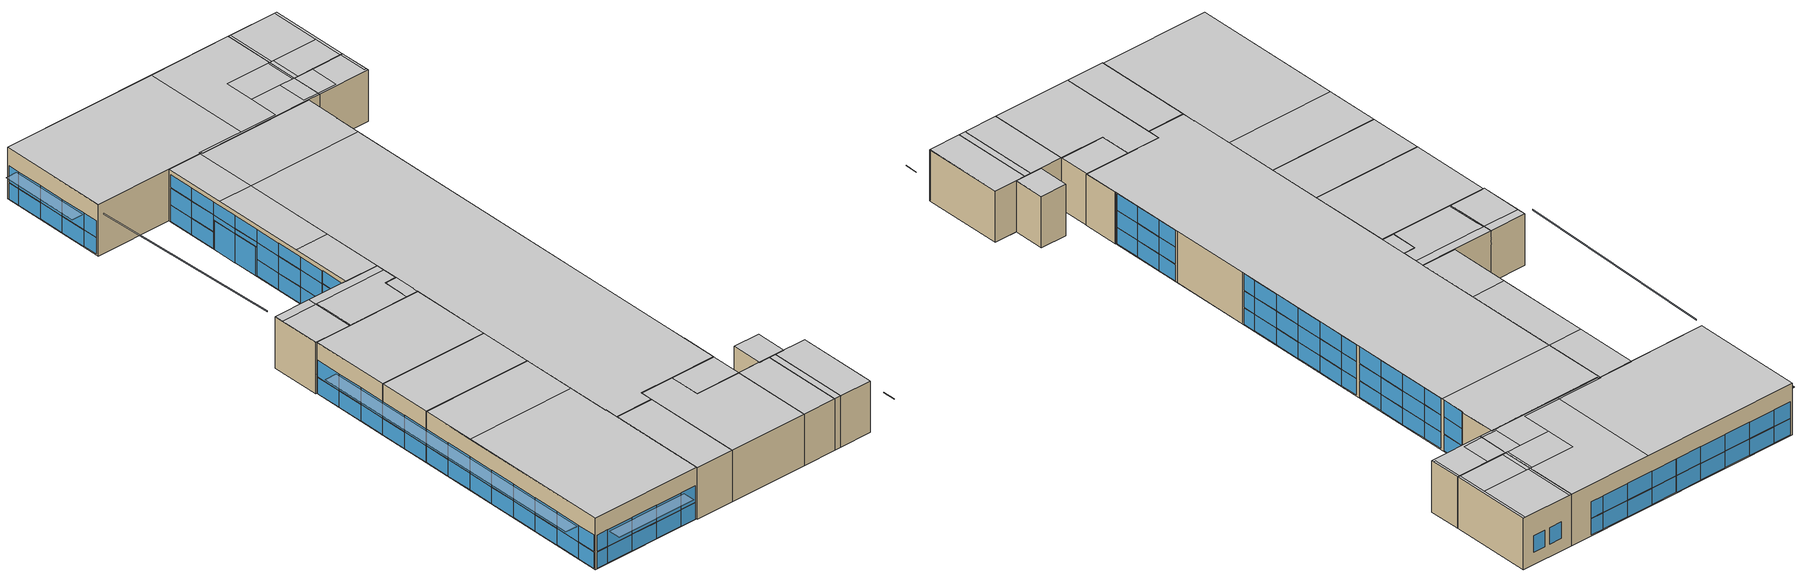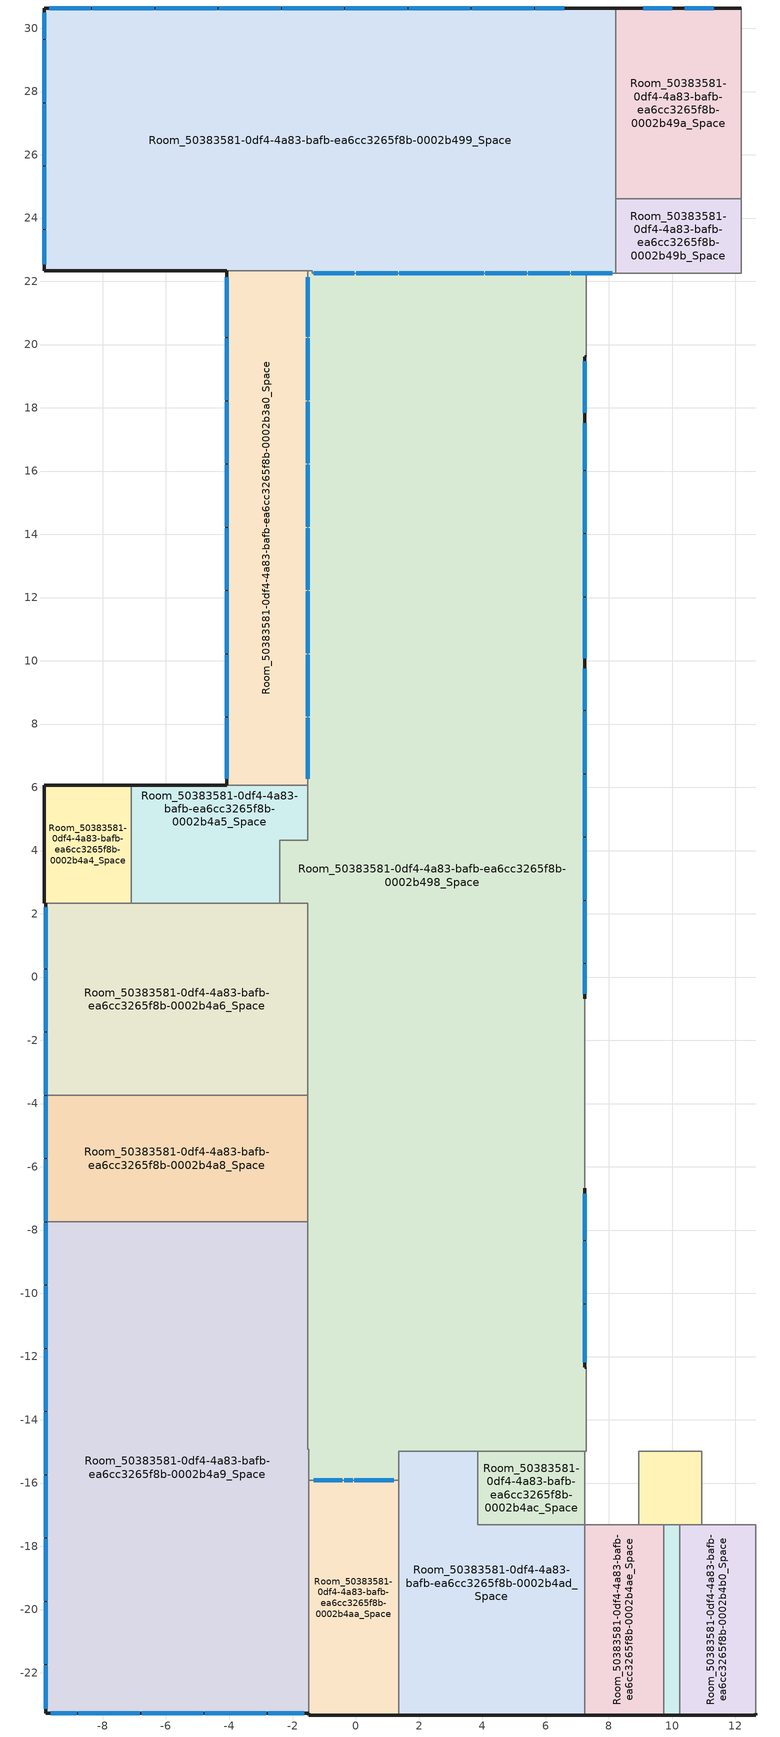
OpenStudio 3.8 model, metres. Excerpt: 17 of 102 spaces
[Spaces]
Room_50383581-0df4-4a83-bafb-ea6cc3265f8b-0002b3a0_Space
 floor ground: -1.52,22.33 -1.52,6.07 -4.09,6.07 -4.09,22.33 z0
 wall outside: -4.09,22.33 -4.09,6.07 z0:3.8
 wall to Room_50383581-0df4-4a83-bafb-ea6cc3265f8b-0002b4a5_Space: -4.09,6.07 -1.52,6.07 z0:3.8
 wall to Room_50383581-0df4-4a83-bafb-ea6cc3265f8b-0002b498_Space: -1.52,6.07 -1.52,22.33 z0:3.8
 wall to Room_50383581-0df4-4a83-bafb-ea6cc3265f8b-0002b499_Space: -1.52,22.33 -4.09,22.33 z0:3.8
 window: -4.09,8.19 -4.09,6.27 / -4.09,10.19 -4.09,8.24 / -4.09,12.19 -4.09,10.24 / -4.09,14.19 -4.09,12.24 / -4.09,20.19 -4.09,18.24 / -4.09,22.13 -4.09,20.24 z0.05:1.24; -4.09,14.31 -4.09,14.24 / -4.09,18.07 -4.09,16.24 / -4.09,16.19 -4.09,14.36 z0:2.13; -4.09,8.19 -4.09,6.27 / -4.09,10.19 -4.09,8.24 / -4.09,12.19 -4.09,10.24 / -4.09,14.19 -4.09,12.24 / -4.09,20.19 -4.09,18.24 / -4.09,22.13 -4.09,20.24 z1.29:2.5; -4.09,8.19 -4.09,6.27 / -4.09,10.19 -4.09,8.24 / -4.09,12.19 -4.09,10.24 / -4.09,14.19 -4.09,12.24 / -4.09,16.19 -4.09,14.24 / -4.09,18.19 -4.09,16.24 / -4.09,20.19 -4.09,18.24 / -4.09,22.13 -4.09,20.24 z2.56:3.49; -4.09,16.19 -4.09,14.24 / -4.09,18.19 -4.09,16.24 z2.18:2.5; -4.09,18.19 -4.09,18.12 z0.05:2.13
 window inside: -1.52,6.27 -1.52,8.19 / -1.52,8.24 -1.52,10.19 / -1.52,10.24 -1.52,12.19 / -1.52,12.24 -1.52,14.19 / -1.52,18.24 -1.52,20.19 / -1.52,20.24 -1.52,22.13 z0.05:1.24; -1.52,14.24 -1.52,14.31 / -1.52,16.24 -1.52,18.07 / -1.52,14.36 -1.52,16.19 z0:2.13; -1.52,6.27 -1.52,8.19 / -1.52,8.24 -1.52,10.19 / -1.52,10.24 -1.52,12.19 / -1.52,12.24 -1.52,14.19 / -1.52,18.24 -1.52,20.19 / -1.52,20.24 -1.52,22.13 z1.29:2.5; -1.52,6.27 -1.52,8.19 / -1.52,8.24 -1.52,10.19 / -1.52,10.24 -1.52,12.19 / -1.52,12.24 -1.52,14.19 / -1.52,14.24 -1.52,16.19 / -1.52,16.24 -1.52,18.19 / -1.52,18.24 -1.52,20.19 / -1.52,20.24 -1.52,22.13 z2.56:3.49; -1.52,14.24 -1.52,16.19 / -1.52,16.24 -1.52,18.19 z2.18:2.5; -1.52,18.12 -1.52,18.19 z0.05:2.13
 ceiling to Room_a79add17-780f-499e-a863-104a9aa9c91e-00034864_Space: -4.09,22.33 -4.09,17.67 -1.52,17.67 -1.52,22.33 z3.8
 ceiling to Room_a79add17-780f-499e-a863-104a9aa9c91e-00034862_Space: -4.09,17.67 -4.09,10.63 -1.52,10.63 -1.52,17.67 z3.8
 ceiling to Room_a79add17-780f-499e-a863-104a9aa9c91e-00034854_Space: -4.09,10.63 -4.09,6.07 -1.52,6.07 -1.52,10.63 z3.8
Room_50383581-0df4-4a83-bafb-ea6cc3265f8b-0002b498_Space
 floor ground: 7.29,22.26 7.29,19.62 7.24,19.62 7.24,-12.34 7.29,-12.34 7.29,-15 1.35,-15 1.35,-15.92 -1.49,-15.92 -1.49,-14.93 -1.52,-14.93 -1.52,2.33 -2.4,2.33 -2.4,4.33 -1.52,4.33 -1.52,22.33 -1.38,22.33 -1.38,22.26 z0
 wall outside: 7.29,-12.34 7.24,-12.34 7.24,-6.68 / 7.24,-0.69 7.24,19.62 7.29,19.62 z0:3.8
 wall to Room_50383581-0df4-4a83-bafb-ea6cc3265f8b-0002b4b1_Space: 7.24,-15 7.29,-15 7.29,-12.34 z0:3.8
 wall to Room_50383581-0df4-4a83-bafb-ea6cc3265f8b-0002b4a7_Space: 7.24,-6.68 7.24,-0.69 z0:3.8
 wall to Room_50383581-0df4-4a83-bafb-ea6cc3265f8b-0002b4a3_Space: 7.29,19.62 7.29,22.26 z0:3.8
 wall to Room_50383581-0df4-4a83-bafb-ea6cc3265f8b-0002b499_Space: 7.29,22.26 -1.38,22.26 -1.38,22.33 -1.52,22.33 z0:3.8
 wall to Room_50383581-0df4-4a83-bafb-ea6cc3265f8b-0002b4a5_Space: -1.52,6.07 -1.52,4.33 -2.4,4.33 -2.4,2.33 z0:3.8
 wall to Room_50383581-0df4-4a83-bafb-ea6cc3265f8b-0002b4a6_Space: -2.4,2.33 -1.52,2.33 -1.52,-3.74 z0:3.8
 wall to Room_50383581-0df4-4a83-bafb-ea6cc3265f8b-0002b4a8_Space: -1.52,-3.74 -1.52,-7.74 z0:3.8
 wall to Room_50383581-0df4-4a83-bafb-ea6cc3265f8b-0002b4a9_Space: -1.52,-7.74 -1.52,-14.93 -1.49,-14.93 -1.49,-15.92 z0:3.8
 wall to Room_50383581-0df4-4a83-bafb-ea6cc3265f8b-0002b4aa_Space: -1.49,-15.92 1.35,-15.92 z0:3.8
 wall to Room_50383581-0df4-4a83-bafb-ea6cc3265f8b-0002b4ad_Space: 1.35,-15.92 1.35,-15 3.85,-15 z0:3.8
 wall to Room_50383581-0df4-4a83-bafb-ea6cc3265f8b-0002b4ac_Space: 3.85,-15 7.24,-15 z0:3.8
 window: 7.24,-12.19 7.24,-10.36 / 7.24,-10.31 7.24,-8.36 / 7.24,-8.31 7.24,-6.85 / 7.24,-0.53 7.24,0.4 / 7.24,0.45 7.24,2.4 / 7.24,2.45 7.24,4.4 / 7.24,4.45 7.24,6.4 / 7.24,6.45 7.24,8.4 / 7.24,8.45 7.24,9.75 / 7.24,10.07 7.24,12 / 7.24,12.05 7.24,14 / 7.24,14.05 7.24,16 / 7.24,16.05 7.24,17.51 / 7.24,17.84 7.24,19.47 z0.05:1.24; 7.24,-12.19 7.24,-10.36 / 7.24,-10.31 7.24,-8.36 / 7.24,-8.31 7.24,-6.85 / 7.24,-0.53 7.24,0.4 / 7.24,0.45 7.24,2.4 / 7.24,2.45 7.24,4.4 / 7.24,4.45 7.24,6.4 / 7.24,6.45 7.24,8.4 / 7.24,8.45 7.24,9.75 / 7.24,10.07 7.24,12 / 7.24,12.05 7.24,14 / 7.24,14.05 7.24,16 / 7.24,16.05 7.24,17.51 / 7.24,17.84 7.24,19.47 z1.29:2.5; 7.24,-12.19 7.24,-10.36 / 7.24,-10.31 7.24,-8.36 / 7.24,-8.31 7.24,-6.85 / 7.24,-0.53 7.24,0.4 / 7.24,0.45 7.24,2.4 / 7.24,2.45 7.24,4.4 / 7.24,4.45 7.24,6.4 / 7.24,6.45 7.24,8.4 / 7.24,8.45 7.24,9.75 / 7.24,10.07 7.24,12 / 7.24,12.05 7.24,14 / 7.24,14.05 7.24,16 / 7.24,16.05 7.24,17.51 / 7.24,17.84 7.24,19.47 z2.56:3.77
 window inside: 7.29,22.26 6.82,22.26 / 6.77,22.26 5.46,22.26 / 5.41,22.26 4.09,22.26 / 4.04,22.26 3.67,22.26 / 1.32,22.26 0.01,22.26 / -0.04,22.26 -1.33,22.26 / 1.74,22.26 1.37,22.26 z0.05:2.38; 7.29,22.26 6.82,22.26 / 6.77,22.26 5.46,22.26 / 5.41,22.26 4.09,22.26 / 4.04,22.26 2.73,22.26 / 2.68,22.26 1.37,22.26 / 1.32,22.26 0.01,22.26 / -0.04,22.26 -1.33,22.26 z2.42:3.49; 3.62,22.26 1.79,22.26 / -0.04,-15.92 1.2,-15.92 / -1.34,-15.92 -0.42,-15.92 / -0.37,-15.92 -0.09,-15.92 z2.18:2.38; 3.62,22.26 1.79,22.26 / -1.34,-15.92 -0.42,-15.92 z0:2.13; -1.52,8.19 -1.52,6.27 / -1.52,22.13 -1.52,20.24 z0.05:1.24; -0.04,-15.92 1.2,-15.92 / -0.37,-15.92 -0.09,-15.92 z0.05:2.13; -0.04,-15.92 1.2,-15.92 / -0.37,-15.92 -0.09,-15.92 / -1.34,-15.92 -0.42,-15.92 z2.42:3.48
 ceiling to Room_a79add17-780f-499e-a863-104a9aa9c91e-0003489e_Space: -1.52,22.33 -1.52,17.67 7.24,17.67 7.24,19.62 7.29,19.62 7.29,22.26 -1.38,22.26 -1.38,22.33 z3.8
 ceiling to Room_a79add17-780f-499e-a863-104a9aa9c91e-00034852_Space: -2.4,4.33 -2.4,2.33 -1.52,2.33 -1.52,4.33 z3.8
 ceiling to Room_a79add17-780f-499e-a863-104a9aa9c91e-0003483f_Space: -1.52,17.67 -1.52,-14.93 -1.49,-14.93 -1.49,-15.92 1.35,-15.92 1.35,-15 7.24,-15 7.24,17.67 z3.8
 ceiling to Room_a79add17-780f-499e-a863-104a9aa9c91e-000347cb_Space: 7.24,-12.34 7.24,-15 7.29,-15 7.29,-12.34 z3.8
Room_50383581-0df4-4a83-bafb-ea6cc3265f8b-0002b499_Space
 floor ground: 8.22,30.64 8.22,22.26 -1.38,22.26 -1.38,22.33 -9.85,22.33 -9.85,30.64 z0
 wall outside: 8.22,30.64 -9.85,30.64 -9.85,22.33 -4.09,22.33 z0:3.8
 wall to Room_50383581-0df4-4a83-bafb-ea6cc3265f8b-0002b4a3_Space: 7.29,22.26 8.22,22.26 z0:3.8
 wall to Room_50383581-0df4-4a83-bafb-ea6cc3265f8b-0002b49b_Space: 8.22,22.26 8.22,24.61 z0:3.8
 wall to Room_50383581-0df4-4a83-bafb-ea6cc3265f8b-0002b49a_Space: 8.22,24.61 8.22,30.64 z0:3.8
 window: -9.85,30.49 -9.85,29.67 / -9.85,27.62 -9.85,25.67 / -9.85,25.62 -9.85,23.67 / -9.85,23.62 -9.85,22.53 / -9.85,29.62 -9.85,27.67 / 6.6,30.64 5.67,30.64 / 5.62,30.64 3.67,30.64 / 3.62,30.64 1.67,30.64 / 1.62,30.64 -0.33,30.64 / -0.38,30.64 -2.33,30.64 / -2.38,30.64 -4.33,30.64 / -4.38,30.64 -6.33,30.64 / -6.38,30.64 -8.33,30.64 / -8.38,30.64 -9.7,30.64 z0.05:1.24; -9.85,30.49 -9.85,29.67 / -9.85,27.62 -9.85,25.67 / -9.85,25.62 -9.85,23.67 / -9.85,23.62 -9.85,22.53 / -9.85,29.62 -9.85,27.67 / 6.6,30.64 5.67,30.64 / 5.62,30.64 3.67,30.64 / 3.62,30.64 1.67,30.64 / 1.62,30.64 -0.33,30.64 / -0.38,30.64 -2.33,30.64 / -2.38,30.64 -4.33,30.64 / -4.38,30.64 -6.33,30.64 / -6.38,30.64 -8.33,30.64 / -8.38,30.64 -9.7,30.64 z1.29:2.5
 window inside: 6.82,22.26 7.29,22.26 / -1.33,22.26 -0.04,22.26 / 7.3,22.26 8.1,22.26 z0.05:2.38; 7.3,22.26 8.1,22.26 z2.42:3.49
 ceiling to Room_a79add17-780f-499e-a863-104a9aa9c91e-0003489e_Space: -1.52,22.41 -1.52,22.33 -1.38,22.33 -1.38,22.26 8.22,22.26 8.22,22.41 7.04,22.41 7.04,24.61 4.74,24.61 4.74,22.41 z3.8
 ceiling to Room_f6fcc905-8d54-487d-ba6b-f29c2dbf5b18-0006671b_Space: 8.11,26.86 8.11,24.61 8.22,24.61 8.22,26.86 z3.8
 ceiling to Room_a79add17-780f-499e-a863-104a9aa9c91e-00034885_Space: 7.04,24.61 7.04,22.41 8.22,22.41 8.22,24.61 z3.8
 ceiling to Room_a79add17-780f-499e-a863-104a9aa9c91e-00034881_Space: 4.74,26.86 4.74,24.61 8.11,24.61 8.11,26.86 z3.8
 ceiling to Room_a79add17-780f-499e-a863-104a9aa9c91e-0003487f_Space: 1.94,30.64 1.94,22.41 4.74,22.41 4.74,26.86 8.22,26.86 8.22,30.64 z3.8
 ceiling to Room_a79add17-780f-499e-a863-104a9aa9c91e-00034864_Space: -9.85,30.64 -9.85,22.33 -1.52,22.33 -1.52,22.41 1.94,22.41 1.94,30.64 z3.8
Room_50383581-0df4-4a83-bafb-ea6cc3265f8b-0002b49a_Space
 floor ground: 12.18,30.64 12.18,24.61 8.22,24.61 8.22,30.64 z0
 wall outside: 12.18,30.64 8.22,30.64 z0:3.8
 wall to Room_50383581-0df4-4a83-bafb-ea6cc3265f8b-0002b49d_Space: 12.18,24.61 12.18,30.64 z0:3.8
 wall to Room_50383581-0df4-4a83-bafb-ea6cc3265f8b-0002b49b_Space: 8.22,24.61 12.18,24.61 z0:3.8
 window: 10,30.64 9.09,30.64 / 11.32,30.64 10.41,30.64 z0.92:2.14
 ceiling to Room_a79add17-780f-499e-a863-104a9aa9c91e-00034889_Space: 12.01,30.64 12.01,24.61 12.18,24.61 12.18,30.64 z3.8
 ceiling to Room_f6fcc905-8d54-487d-ba6b-f29c2dbf5b18-0006671b_Space: 8.22,26.86 8.22,24.61 8.51,24.61 8.51,26.86 z3.8
 ceiling to Room_a79add17-780f-499e-a863-104a9aa9c91e-00034887_Space: 8.41,30.64 8.41,26.86 12.01,26.86 12.01,30.64 z3.8
 ceiling to Room_a79add17-780f-499e-a863-104a9aa9c91e-00034883_Space: 8.51,26.86 8.51,24.61 12.01,24.61 12.01,26.86 z3.8
 ceiling to Room_a79add17-780f-499e-a863-104a9aa9c91e-0003487f_Space: 8.22,30.64 8.22,26.86 8.41,26.86 8.41,30.64 z3.8
Room_50383581-0df4-4a83-bafb-ea6cc3265f8b-0002b49b_Space
 floor ground: 12.18,24.61 12.18,22.26 8.22,22.26 8.22,24.61 z0
 wall to Room_50383581-0df4-4a83-bafb-ea6cc3265f8b-0002b4a3_Space: 8.22,22.26 12.18,22.26 z0:3.8
 wall to Room_50383581-0df4-4a83-bafb-ea6cc3265f8b-0002b49c_Space: 12.18,22.26 12.18,24.61 z0:3.8
 ceiling to Room_a79add17-780f-499e-a863-104a9aa9c91e-0003489e_Space: 9.71,24.61 9.71,22.41 8.22,22.41 8.22,22.26 12.18,22.26 12.18,22.41 12.01,22.41 12.01,24.61 z3.8
 ceiling to Room_a79add17-780f-499e-a863-104a9aa9c91e-00034889_Space: 12.01,24.61 12.01,22.41 12.18,22.41 12.18,24.61 z3.8
 ceiling to Room_a79add17-780f-499e-a863-104a9aa9c91e-00034885_Space: 8.22,24.61 8.22,22.41 9.71,22.41 9.71,24.61 z3.8
Room_50383581-0df4-4a83-bafb-ea6cc3265f8b-0002b4a4_Space
 floor ground: -7.1,6.07 -7.1,2.33 -9.85,2.33 -9.85,6.07 z0
 wall outside: -7.1,6.07 -9.85,6.07 -9.85,2.33 -9.8,2.33 z0:3.8
 wall to Room_50383581-0df4-4a83-bafb-ea6cc3265f8b-0002b4a5_Space: -7.1,2.33 -7.1,6.07 z0:3.8
 wall to Room_50383581-0df4-4a83-bafb-ea6cc3265f8b-0002b4a6_Space: -9.8,2.33 -7.1,2.33 z0:3.8
 ceiling to Room_a79add17-780f-499e-a863-104a9aa9c91e-00034854_Space: -9.85,6.07 -9.85,5.43 -7.1,5.43 -7.1,6.07 z3.8
 ceiling to Room_a79add17-780f-499e-a863-104a9aa9c91e-00034850_Space: -9.85,5.43 -9.85,2.33 -7.1,2.33 -7.1,5.43 z3.8
Room_50383581-0df4-4a83-bafb-ea6cc3265f8b-0002b4a5_Space
 floor ground: -1.52,6.07 -1.52,4.33 -2.4,4.33 -2.4,2.33 -7.1,2.33 -7.1,6.07 z0
 wall outside: -4.09,6.07 -7.1,6.07 z0:3.8
 wall to Room_50383581-0df4-4a83-bafb-ea6cc3265f8b-0002b4a6_Space: -7.1,2.33 -2.4,2.33 z0:3.8
 ceiling to Room_a79add17-780f-499e-a863-104a9aa9c91e-00034854_Space: -7.1,6.07 -7.1,5.43 -1.52,5.43 -1.52,6.07 z3.8
 ceiling to Room_a79add17-780f-499e-a863-104a9aa9c91e-00034852_Space: -7.02,5.43 -7.02,2.33 -2.4,2.33 -2.4,4.33 -1.52,4.33 -1.52,5.43 z3.8
 ceiling to Room_a79add17-780f-499e-a863-104a9aa9c91e-00034850_Space: -7.1,5.43 -7.1,2.33 -7.02,2.33 -7.02,5.43 z3.8
Room_50383581-0df4-4a83-bafb-ea6cc3265f8b-0002b4a6_Space
 floor ground: -1.52,2.33 -1.52,-3.74 -9.8,-3.74 -9.8,2.33 z0
 wall outside: -9.8,2.33 -9.8,-3.74 z0:3.8
 wall to Room_50383581-0df4-4a83-bafb-ea6cc3265f8b-0002b4a8_Space: -9.8,-3.74 -1.52,-3.74 z0:3.8
 window: -9.8,2.21 -9.8,0.29 / -9.8,0.24 -9.8,-1.71 / -9.8,-1.76 -9.8,-3.71 z0.05:1.24; -9.8,2.21 -9.8,0.29 / -9.8,0.24 -9.8,-1.71 / -9.8,-1.76 -9.8,-3.71 z1.29:2.5
 ceiling to Room_a79add17-780f-499e-a863-104a9aa9c91e-00034850_Space: -9.8,2.33 -9.8,-3.74 -1.52,-3.74 -1.52,2.33 z3.8
Room_50383581-0df4-4a83-bafb-ea6cc3265f8b-0002b4a8_Space
 floor ground: -1.52,-3.74 -1.52,-7.74 -9.8,-7.74 -9.8,-3.74 z0
 wall outside: -9.8,-3.74 -9.8,-7.74 z0:3.8
 wall to Room_50383581-0df4-4a83-bafb-ea6cc3265f8b-0002b4a9_Space: -9.8,-7.74 -1.52,-7.74 z0:3.8
 window: -9.8,-3.76 -9.8,-5.71 / -9.8,-5.76 -9.8,-7.71 z0.05:1.24; -9.8,-3.76 -9.8,-5.71 / -9.8,-5.76 -9.8,-7.71 z1.29:2.5
 ceiling to Room_a79add17-780f-499e-a863-104a9aa9c91e-00034850_Space: -9.8,-3.74 -9.8,-7.74 -1.52,-7.74 -1.52,-3.74 z3.8
Room_50383581-0df4-4a83-bafb-ea6cc3265f8b-0002b4a9_Space
 floor ground: -1.52,-7.74 -1.52,-14.93 -1.49,-14.93 -1.49,-23.28 -9.8,-23.28 -9.8,-7.74 z0
 wall outside: -9.8,-7.74 -9.8,-23.28 -1.49,-23.28 z0:3.8
 wall to Room_50383581-0df4-4a83-bafb-ea6cc3265f8b-0002b4aa_Space: -1.49,-23.28 -1.49,-15.92 z0:3.8
 window: -9.8,-7.76 -9.8,-9.71 / -9.8,-9.76 -9.8,-11.71 / -9.8,-11.76 -9.8,-13.71 / -9.8,-13.76 -9.8,-15.71 / -9.8,-15.76 -9.8,-17.71 / -9.8,-17.76 -9.8,-19.71 / -9.8,-19.76 -9.8,-21.71 / -9.8,-21.76 -9.8,-23.13 / -9.65,-23.28 -8.82,-23.28 / -8.77,-23.28 -6.82,-23.28 / -6.77,-23.28 -4.82,-23.28 / -4.77,-23.28 -2.82,-23.28 / -2.77,-23.28 -1.64,-23.28 z0.05:1.24; -9.8,-7.76 -9.8,-9.71 / -9.8,-9.76 -9.8,-11.71 / -9.8,-11.76 -9.8,-13.71 / -9.8,-13.76 -9.8,-15.71 / -9.8,-15.76 -9.8,-17.71 / -9.8,-17.76 -9.8,-19.71 / -9.8,-19.76 -9.8,-21.71 / -9.8,-21.76 -9.8,-23.13 / -9.65,-23.28 -8.82,-23.28 / -8.77,-23.28 -6.82,-23.28 / -6.77,-23.28 -4.82,-23.28 / -4.77,-23.28 -2.82,-23.28 / -2.77,-23.28 -1.64,-23.28 z1.29:2.5
 ceiling to Room_a79add17-780f-499e-a863-104a9aa9c91e-00034850_Space: -9.8,-7.74 -9.8,-11.74 -1.52,-11.74 -1.52,-7.74 z3.8
 ceiling to Room_a79add17-780f-499e-a863-104a9aa9c91e-0003484e_Space: -9.8,-11.74 -9.8,-23.28 -1.49,-23.28 -1.49,-14.93 -1.52,-14.93 -1.52,-11.74 z3.8
Room_50383581-0df4-4a83-bafb-ea6cc3265f8b-0002b4aa_Space
 floor ground: 1.35,-15.92 1.35,-23.33 -1.49,-23.33 -1.49,-15.92 z0
 wall outside: -1.49,-23.28 -1.49,-23.33 1.35,-23.33 z0:3.8
 wall to Room_50383581-0df4-4a83-bafb-ea6cc3265f8b-0002b4ad_Space: 1.35,-23.33 1.35,-15.92 z0:3.8
 window inside: 1.2,-15.92 -0.04,-15.92 z0.05:2.13
 ceiling to Room_a79add17-780f-499e-a863-104a9aa9c91e-00034841_Space: -1.49,-15.92 -1.49,-23.33 1.35,-23.33 1.35,-15.92 z3.8
Room_50383581-0df4-4a83-bafb-ea6cc3265f8b-0002b4ac_Space
 floor ground: 7.24,-15 7.24,-17.32 3.85,-17.32 3.85,-15 z0
 wall to Room_50383581-0df4-4a83-bafb-ea6cc3265f8b-0002b4ad_Space: 3.85,-15 3.85,-17.32 7.24,-17.32 z0:3.8
 wall to Room_50383581-0df4-4a83-bafb-ea6cc3265f8b-0002b4b1_Space: 7.24,-17.32 7.24,-15 z0:3.8
 ceiling to Room_a79add17-780f-499e-a863-104a9aa9c91e-0003483d_Space: 3.85,-15 3.85,-17.32 7.24,-17.32 7.24,-15 z3.8
Room_50383581-0df4-4a83-bafb-ea6cc3265f8b-0002b4ad_Space
 floor ground: 7.24,-17.32 7.24,-23.33 1.35,-23.33 1.35,-15 3.85,-15 3.85,-17.32 z0
 wall outside: 1.35,-23.33 7.24,-23.33 z0:3.8
 wall to Room_50383581-0df4-4a83-bafb-ea6cc3265f8b-0002b4ae_Space: 7.24,-23.33 7.24,-17.32 z0:3.8
 ceiling to Room_a79add17-780f-499e-a863-104a9aa9c91e-0003483b_Space: 1.35,-15 1.35,-23.33 7.24,-23.33 7.24,-17.32 3.85,-17.32 3.85,-15 z3.8
Room_50383581-0df4-4a83-bafb-ea6cc3265f8b-0002b4ae_Space
 floor ground: 9.74,-17.32 9.74,-23.33 7.24,-23.33 7.24,-17.32 z0
 wall outside: 7.24,-23.33 9.74,-23.33 z0:3.8
 wall to Room_743f5bbc-171d-429b-9814-74ba7d31f499-00066599_Space: 9.74,-23.33 9.74,-17.32 z0:3.8
 wall to Room_743f5bbc-171d-429b-9814-74ba7d31f499-00066596_Space: 9.74,-17.32 8.94,-17.32 z0:3.8
 wall to Room_50383581-0df4-4a83-bafb-ea6cc3265f8b-0002b4b1_Space: 8.94,-17.32 7.24,-17.32 z0:3.8
 ceiling to Room_a79add17-780f-499e-a863-104a9aa9c91e-00034839_Space: 7.24,-17.32 7.24,-23.33 9.74,-23.33 9.74,-17.32 z3.8
Room_50383581-0df4-4a83-bafb-ea6cc3265f8b-0002b4b0_Space
 floor ground: 12.65,-17.32 12.65,-23.33 10.24,-23.33 10.24,-17.32 z0
 wall outside: 10.24,-23.33 12.65,-23.33 12.65,-23.28 z0:3.8
 wall to Room_743f5bbc-171d-429b-9814-74ba7d31f499-00066599_Space: 10.24,-17.32 10.24,-23.33 z0:3.8
 wall to Room_50383581-0df4-4a83-bafb-ea6cc3265f8b-0002b4b2_Space: 12.65,-23.28 12.65,-17.32 z0:3.8
 wall to Room_50383581-0df4-4a83-bafb-ea6cc3265f8b-0002b4b1_Space: 12.65,-17.32 10.95,-17.32 z0:3.8
 wall to Room_743f5bbc-171d-429b-9814-74ba7d31f499-00066596_Space: 10.95,-17.32 10.24,-17.32 z0:3.8
 ceiling to Room_a79add17-780f-499e-a863-104a9aa9c91e-000347cd_Space: 10.24,-17.32 10.24,-23.33 12.65,-23.33 12.65,-17.32 z3.8
Room_743f5bbc-171d-429b-9814-74ba7d31f499-00066596_Space
 floor ground: 10.95,-15 10.95,-17.32 8.94,-17.32 8.94,-15 z0
 wall to Room_50383581-0df4-4a83-bafb-ea6cc3265f8b-0002b4b1_Space: 10.95,-17.32 10.95,-15 8.94,-15 8.94,-17.32 z0:3.8
 wall to Room_743f5bbc-171d-429b-9814-74ba7d31f499-00066599_Space: 9.74,-17.32 10.24,-17.32 z0:3.8
 ceiling to Room_743f5bbc-171d-429b-9814-74ba7d31f499-0006657c_Space: 8.94,-15 8.94,-17.32 10.95,-17.32 10.95,-15 z3.8
Room_743f5bbc-171d-429b-9814-74ba7d31f499-00066599_Space
 floor ground: 10.24,-17.32 10.24,-23.33 9.74,-23.33 9.74,-17.32 z0
 wall outside: 9.74,-23.33 10.24,-23.33 z0:3.8
 ceiling to Room_743f5bbc-171d-429b-9814-74ba7d31f499-0006657f_Space: 9.74,-17.32 9.74,-23.33 10.24,-23.33 10.24,-17.32 z3.8
shading: 13.67,-23.44 13.67,-24.39 / -8.85,-24.39 -2.75,-24.39 / -2.75,-24.39 -2.75,-23.44 / -2.75,-23.44 -8.85,-23.44 / -8.85,-23.44 -8.85,-24.39 / -10.89,0.31 -10.89,-21.79 / -10.89,-21.79 -9.94,-21.79 / -9.94,-21.79 -9.94,0.31 / -9.94,0.31 -10.89,0.31 / -10.89,29.64 -10.89,23.54 / -10.89,23.54 -9.94,23.54 / -9.94,23.54 -9.94,29.64 / -9.94,29.64 -10.89,29.64 z2.54:2.55; -2.75,-23.44 -2.75,-24.39 -8.85,-24.39 -8.85,-23.44 z2.54; -8.85,-23.44 -8.85,-24.39 -2.75,-24.39 -2.75,-23.44 z2.55; -9.94,0.31 -9.94,-21.79 -10.89,-21.79 -10.89,0.31 z2.54; -10.89,0.31 -10.89,-21.79 -9.94,-21.79 -9.94,0.31 z2.55; -9.94,29.64 -9.94,23.54 -10.89,23.54 -10.89,29.64 z2.54; -10.89,29.64 -10.89,23.54 -9.94,23.54 -9.94,29.64 z2.55; -10.17,6.44,4.19 -10.17,6.44,4.11 -10.17,21.47,3.66 -10.17,21.47,3.73
[Building]
Model 1: Default Construction Set=Default Generic Construction Set
[WindowMaterial:Glazing] Optical Data Type=SpectralAverage; Thickness {m}=0.006; Infrared Transmittance at Normal Incidence=0; Front Side Infrared Hemispherical Emissivity=0.84; Conductivity {W/m-K}=1; Dirt Correction Factor for Solar and Visible Transmittance=1; Solar Diffusing=No
Name | Solar Transmittance at Normal Incidence | Front Side Solar Reflectance at Normal Incidence | Back Side Solar Reflectance at Normal Incidence | Visible Transmittance at Normal Incidence | Front Side Visible Reflectance at Normal Incidence | Back Side Visible Reflectance at Normal Incidence | Back Side Infrared Hemispherical Emissivity
Generic Clear Glass | 0.77 | 0.07 | 0.07 | 0.88 | 0.08 | 0.08 | 0.84
Generic Low-e Glass | 0.45 | 0.36 | 0.36 | 0.71 | 0.21 | 0.21 | 0.047
[Material]
Name | Roughness | Thickness {m} | Conductivity {W/m-K} | Density {kg/m3} | Specific Heat {J/kg-K} | Thermal Absorptance | Solar Absorptance | Visible Absorptance
Generic Acoustic Tile | MediumSmooth | 0.02 | 0.06 | 368 | 590 | 0.9 | 0.2 | 0.2
Generic 25mm Wood | MediumSmooth | 0.0254 | 0.15 | 608 | 1630 | 0.9 | 0.5 | 0.5
Generic 50mm Insulation | MediumRough | 0.05 | 0.03 | 43 | 1210 | 0.9 | 0.7 | 0.7
Generic HW Concrete | MediumRough | 0.2 | 1.95 | 2240 | 900 | 0.9 | 0.8 | 0.8
Generic Painted Metal | Smooth | 0.0015 | 45 | 7690 | 410 | 0.9 | 0.5 | 0.5
Generic Brick | MediumRough | 0.1 | 0.9 | 1920 | 790 | 0.9 | 0.65 | 0.65
Generic Ceiling Air Gap | Smooth | 0.1 | 0.556 | 1.28 | 1000 | 0.9 | 0.7 | 0.7
Generic Wall Air Gap | Smooth | 0.1 | 0.667 | 1.28 | 1000 | 0.9 | 0.7 | 0.7
Generic Roof Membrane | MediumRough | 0.01 | 0.16 | 1120 | 1460 | 0.9 | 0.65 | 0.65
Generic 25mm Insulation | MediumRough | 0.025 | 0.03 | 43 | 1210 | 0.9 | 0.7 | 0.7
Generic LW Concrete | MediumRough | 0.1 | 0.53 | 1280 | 840 | 0.9 | 0.8 | 0.8
Generic Gypsum Board | MediumSmooth | 0.0127 | 0.16 | 800 | 1090 | 0.9 | 0.5 | 0.5
Material 1 | Smooth | 0.1 | 0.1 | 0.1 | 1400 |  | 0.65 | 0.65
[WindowMaterial:Gas]
Generic Window Air Gap: Gas Type=Air; Thickness {m}=0.0127
[Construction]
Generic Roof: Generic Roof Membrane, Generic 50mm Insulation, Generic LW Concrete, Generic Ceiling Air Gap, Generic Acoustic Tile
Generic Double Pane: Generic Low-e Glass, Generic Window Air Gap, Generic Clear Glass
Generic Underground Wall: Generic 50mm Insulation, Generic HW Concrete, Generic Wall Air Gap, Generic Gypsum Board
Generic Interior Door: Generic 25mm Wood
Generic Interior Floor: Generic Acoustic Tile, Generic Ceiling Air Gap, Generic LW Concrete
Generic Interior Wall: Generic Gypsum Board, Generic Wall Air Gap, Generic Gypsum Board
Generic Shade: Material 1
Generic Exterior Wall: Generic Brick, Generic LW Concrete, Generic 50mm Insulation, Generic Wall Air Gap, Generic Gypsum Board
Generic Interior Ceiling: Generic LW Concrete, Generic Ceiling Air Gap, Generic Acoustic Tile
Generic Underground Roof: Generic 50mm Insulation, Generic HW Concrete, Generic Ceiling Air Gap, Generic Acoustic Tile
Generic Exterior Door: Generic Painted Metal, Generic 25mm Insulation, Generic Painted Metal
Generic Ground Slab: Generic 50mm Insulation, Generic HW Concrete
Generic Single Pane: Generic Clear Glass
Generic Exposed Floor: Generic Painted Metal, Generic Ceiling Air Gap, Generic 50mm Insulation, Generic LW Concrete
[DefaultConstructionSet]
Default Generic Construction Set: Default Exterior Surface Constructions=Default Surface Constructions 2; Default Interior Surface Constructions=Default Surface Constructions 1; Default Ground Contact Surface Constructions=Default Surface Constructions 3; Default Exterior SubSurface Constructions=Default Sub Surface Constructions 2; Default Interior SubSurface Constructions=Default Sub Surface Constructions 1; Space Shading Construction=Generic Shade; Adiabatic Surface Construction=Generic Interior Wall
[DefaultSurfaceConstructions]
Name | Floor Construction | Wall Construction | Roof Ceiling Construction
Default Surface Constructions 1 | Generic Interior Floor | Generic Interior Wall | Generic Interior Ceiling
Default Surface Constructions 2 | Generic Exposed Floor | Generic Exterior Wall | Generic Roof
Default Surface Constructions 3 | Generic Ground Slab | Generic Underground Wall | Generic Underground Roof
[DefaultSubSurfaceConstructions]
Name | Fixed Window Construction | Operable Window Construction | Door Construction | Glass Door Construction | Overhead Door Construction | Skylight Construction
Default Sub Surface Constructions 1 | Generic Single Pane | Generic Single Pane | Generic Interior Door | Generic Single Pane | Generic Interior Door | Generic Single Pane
Default Sub Surface Constructions 2 | Generic Double Pane | Generic Double Pane | Generic Exterior Door | Generic Double Pane | Generic Exterior Door | Generic Double Pane
[Space] Default Construction Set=Default Generic Construction Set; Building Story=01 - Entry Level
Name | Thermal Zone
Room_50383581-0df4-4a83-bafb-ea6cc3265f8b-0002b3a0_Space | Room_50383581-0df4-4a83-bafb-ea6cc3265f8b-0002b3a0
Room_50383581-0df4-4a83-bafb-ea6cc3265f8b-0002b498_Space | Room_50383581-0df4-4a83-bafb-ea6cc3265f8b-0002b498
Room_50383581-0df4-4a83-bafb-ea6cc3265f8b-0002b499_Space | Room_50383581-0df4-4a83-bafb-ea6cc3265f8b-0002b499
Room_50383581-0df4-4a83-bafb-ea6cc3265f8b-0002b49a_Space | Room_50383581-0df4-4a83-bafb-ea6cc3265f8b-0002b49a
Room_50383581-0df4-4a83-bafb-ea6cc3265f8b-0002b49b_Space | Room_50383581-0df4-4a83-bafb-ea6cc3265f8b-0002b49b
Room_50383581-0df4-4a83-bafb-ea6cc3265f8b-0002b4a4_Space | Room_50383581-0df4-4a83-bafb-ea6cc3265f8b-0002b4a4
Room_50383581-0df4-4a83-bafb-ea6cc3265f8b-0002b4a5_Space | Room_50383581-0df4-4a83-bafb-ea6cc3265f8b-0002b4a5
Room_50383581-0df4-4a83-bafb-ea6cc3265f8b-0002b4a6_Space | Room_50383581-0df4-4a83-bafb-ea6cc3265f8b-0002b4a6
Room_50383581-0df4-4a83-bafb-ea6cc3265f8b-0002b4a8_Space | Room_50383581-0df4-4a83-bafb-ea6cc3265f8b-0002b4a8
Room_50383581-0df4-4a83-bafb-ea6cc3265f8b-0002b4a9_Space | Room_50383581-0df4-4a83-bafb-ea6cc3265f8b-0002b4a9
Room_50383581-0df4-4a83-bafb-ea6cc3265f8b-0002b4aa_Space | Room_50383581-0df4-4a83-bafb-ea6cc3265f8b-0002b4aa
Room_50383581-0df4-4a83-bafb-ea6cc3265f8b-0002b4ac_Space | Room_50383581-0df4-4a83-bafb-ea6cc3265f8b-0002b4ac
Room_50383581-0df4-4a83-bafb-ea6cc3265f8b-0002b4ad_Space | Room_50383581-0df4-4a83-bafb-ea6cc3265f8b-0002b4ad
Room_50383581-0df4-4a83-bafb-ea6cc3265f8b-0002b4ae_Space | Room_50383581-0df4-4a83-bafb-ea6cc3265f8b-0002b4ae
Room_50383581-0df4-4a83-bafb-ea6cc3265f8b-0002b4b0_Space | Room_50383581-0df4-4a83-bafb-ea6cc3265f8b-0002b4b0
Room_743f5bbc-171d-429b-9814-74ba7d31f499-00066596_Space | Room_743f5bbc-171d-429b-9814-74ba7d31f499-00066596
Room_743f5bbc-171d-429b-9814-74ba7d31f499-00066599_Space | Room_743f5bbc-171d-429b-9814-74ba7d31f499-00066599
[ThermalZone] Ceiling Height {m}=3.8; Use Ideal Air Loads=No
Name | Volume {m3}
Room_50383581-0df4-4a83-bafb-ea6cc3265f8b-0002b3a0 | 158.791
Room_50383581-0df4-4a83-bafb-ea6cc3265f8b-0002b498 | 1257.92
Room_50383581-0df4-4a83-bafb-ea6cc3265f8b-0002b499 | 573.364
Room_50383581-0df4-4a83-bafb-ea6cc3265f8b-0002b49a | 90.7733
Room_50383581-0df4-4a83-bafb-ea6cc3265f8b-0002b49b | 35.4079
Room_50383581-0df4-4a83-bafb-ea6cc3265f8b-0002b4a4 | 39.0803
Room_50383581-0df4-4a83-bafb-ea6cc3265f8b-0002b4a5 | 72.5687
Room_50383581-0df4-4a83-bafb-ea6cc3265f8b-0002b4a6 | 190.98
Room_50383581-0df4-4a83-bafb-ea6cc3265f8b-0002b4a8 | 125.8674
Room_50383581-0df4-4a83-bafb-ea6cc3265f8b-0002b4a9 | 490.022
Room_50383581-0df4-4a83-bafb-ea6cc3265f8b-0002b4aa | 80.047
Room_50383581-0df4-4a83-bafb-ea6cc3265f8b-0002b4ac | 29.8245
Room_50383581-0df4-4a83-bafb-ea6cc3265f8b-0002b4ad | 156.677
Room_50383581-0df4-4a83-bafb-ea6cc3265f8b-0002b4ae | 57.1639
Room_50383581-0df4-4a83-bafb-ea6cc3265f8b-0002b4b0 | 54.9299
Room_743f5bbc-171d-429b-9814-74ba7d31f499-00066596 | 17.6142
Room_743f5bbc-171d-429b-9814-74ba7d31f499-00066599 | 11.4328
[Sizing:Zone] Zone Cooling Design Supply Air Temperature Input Method=SupplyAirTemperature; Zone Cooling Design Supply Air Temperature {C}=14; Zone Cooling Design Supply Air Temperature Difference {deltaC}=11.11; Zone Heating Design Supply Air Temperature Input Method=SupplyAirTemperature; Zone Heating Design Supply Air Temperature {C}=40; Zone Heating Design Supply Air Temperature Difference {deltaC}=11.11; Zone Cooling Design Supply Air Humidity Ratio {kg-H2O/kg-air}=0.0085; Zone Heating Design Supply Air Humidity Ratio {kg-H2O/kg-air}=0.008; Cooling Design Air Flow Method=DesignDay; Heating Design Air Flow Method=DesignDay; Account for Dedicated Outdoor Air System=No; Dedicated Outdoor Air System Control Strategy=NeutralSupplyAir; Dedicated Outdoor Air Low Setpoint Temperature for Design {C}=autosize; Dedicated Outdoor Air High Setpoint Temperature for Design {C}=autosize; Zone Load Sizing Method=Sensible Load Only No Latent Load; Zone Latent Cooling Design Supply Air Humidity Ratio Input Method=HumidityRatioDifference; Zone Cooling Design Supply Air Humidity Ratio Difference {kgWater/kgDryAir}=0.005; Zone Latent Heating Design Supply Air Humidity Ratio Input Method=HumidityRatioDifference; Zone Humidification Design Supply Air Humidity Ratio Difference {kgWater/kgDryAir}=0.005
Room_50383581-0df4-4a83-bafb-ea6cc3265f8b-0002b3a0; Room_50383581-0df4-4a83-bafb-ea6cc3265f8b-0002b498; Room_50383581-0df4-4a83-bafb-ea6cc3265f8b-0002b499; Room_50383581-0df4-4a83-bafb-ea6cc3265f8b-0002b49a; Room_50383581-0df4-4a83-bafb-ea6cc3265f8b-0002b49b; Room_50383581-0df4-4a83-bafb-ea6cc3265f8b-0002b49c; Room_50383581-0df4-4a83-bafb-ea6cc3265f8b-0002b49d; Room_50383581-0df4-4a83-bafb-ea6cc3265f8b-0002b49e; Room_50383581-0df4-4a83-bafb-ea6cc3265f8b-0002b49f; Room_50383581-0df4-4a83-bafb-ea6cc3265f8b-0002b4a0; Room_50383581-0df4-4a83-bafb-ea6cc3265f8b-0002b4a1; Room_50383581-0df4-4a83-bafb-ea6cc3265f8b-0002b4a2; Room_50383581-0df4-4a83-bafb-ea6cc3265f8b-0002b4a3; Room_50383581-0df4-4a83-bafb-ea6cc3265f8b-0002b4a4; Room_50383581-0df4-4a83-bafb-ea6cc3265f8b-0002b4a5; Room_50383581-0df4-4a83-bafb-ea6cc3265f8b-0002b4a6; Room_50383581-0df4-4a83-bafb-ea6cc3265f8b-0002b4a7; Room_50383581-0df4-4a83-bafb-ea6cc3265f8b-0002b4a8; Room_50383581-0df4-4a83-bafb-ea6cc3265f8b-0002b4a9; Room_50383581-0df4-4a83-bafb-ea6cc3265f8b-0002b4aa; Room_50383581-0df4-4a83-bafb-ea6cc3265f8b-0002b4ac; Room_50383581-0df4-4a83-bafb-ea6cc3265f8b-0002b4ad; Room_50383581-0df4-4a83-bafb-ea6cc3265f8b-0002b4ae; Room_50383581-0df4-4a83-bafb-ea6cc3265f8b-0002b4b0; Room_50383581-0df4-4a83-bafb-ea6cc3265f8b-0002b4b1; Room_50383581-0df4-4a83-bafb-ea6cc3265f8b-0002b4b2; Room_50383581-0df4-4a83-bafb-ea6cc3265f8b-0002b4b3; Room_50383581-0df4-4a83-bafb-ea6cc3265f8b-0002b4b4; Room_50383581-0df4-4a83-bafb-ea6cc3265f8b-0002b4b5; Room_50383581-0df4-4a83-bafb-ea6cc3265f8b-0002b4b6; Room_50383581-0df4-4a83-bafb-ea6cc3265f8b-0002b4b7; Room_743f5bbc-171d-429b-9814-74ba7d31f499-0006658f; Room_743f5bbc-171d-429b-9814-74ba7d31f499-00066596; Room_743f5bbc-171d-429b-9814-74ba7d31f499-00066599; Room_a79add17-780f-499e-a863-104a9aa9c91e-000347ae; Room_a79add17-780f-499e-a863-104a9aa9c91e-000347b6; Room_a79add17-780f-499e-a863-104a9aa9c91e-000347b8; Room_a79add17-780f-499e-a863-104a9aa9c91e-000347ba; Room_a79add17-780f-499e-a863-104a9aa9c91e-000347c1; Room_a79add17-780f-499e-a863-104a9aa9c91e-000347cb; Room_a79add17-780f-499e-a863-104a9aa9c91e-000347cd; Room_a79add17-780f-499e-a863-104a9aa9c91e-00034839; Room_a79add17-780f-499e-a863-104a9aa9c91e-0003483b; Room_a79add17-780f-499e-a863-104a9aa9c91e-0003483d; Room_a79add17-780f-499e-a863-104a9aa9c91e-0003483f; Room_a79add17-780f-499e-a863-104a9aa9c91e-00034841; Room_a79add17-780f-499e-a863-104a9aa9c91e-0003484e; Room_a79add17-780f-499e-a863-104a9aa9c91e-00034850; Room_a79add17-780f-499e-a863-104a9aa9c91e-00034852; Room_a79add17-780f-499e-a863-104a9aa9c91e-00034854; Room_a79add17-780f-499e-a863-104a9aa9c91e-00034862; Room_a79add17-780f-499e-a863-104a9aa9c91e-00034864; Room_a79add17-780f-499e-a863-104a9aa9c91e-0003487f; Room_a79add17-780f-499e-a863-104a9aa9c91e-00034881; Room_a79add17-780f-499e-a863-104a9aa9c91e-00034883; Room_a79add17-780f-499e-a863-104a9aa9c91e-00034885; Room_a79add17-780f-499e-a863-104a9aa9c91e-00034887; Room_a79add17-780f-499e-a863-104a9aa9c91e-00034889; Room_a79add17-780f-499e-a863-104a9aa9c91e-0003488b; Room_a79add17-780f-499e-a863-104a9aa9c91e-00034898; Room_a79add17-780f-499e-a863-104a9aa9c91e-0003489a; Room_a79add17-780f-499e-a863-104a9aa9c91e-0003489c; Room_a79add17-780f-499e-a863-104a9aa9c91e-0003489e; Room_4d6d2a90-c0a4-4bdc-97aa-ce91bd1344ab-000352d2; Room_4d6d2a90-c0a4-4bdc-97aa-ce91bd1344ab-000352d3; Room_4d6d2a90-c0a4-4bdc-97aa-ce91bd1344ab-000352d4; Room_4d6d2a90-c0a4-4bdc-97aa-ce91bd1344ab-000352d5; Room_743f5bbc-171d-429b-9814-74ba7d31f499-0006657c; Room_743f5bbc-171d-429b-9814-74ba7d31f499-0006657f; Room_743f5bbc-171d-429b-9814-74ba7d31f499-00066587; Room_f6fcc905-8d54-487d-ba6b-f29c2dbf5b18-0006671b; Room_e29811d8-f362-4144-bef4-40532c4f577a-000348c9; Room_e29811d8-f362-4144-bef4-40532c4f577a-000348cf; Room_e29811d8-f362-4144-bef4-40532c4f577a-000348d1; Room_7a4f2d19-b926-444c-8a52-5eac052b5192-00034d49; Room_7a4f2d19-b926-444c-8a52-5eac052b5192-00034d5d; Room_7a4f2d19-b926-444c-8a52-5eac052b5192-00034d5f; Room_7a4f2d19-b926-444c-8a52-5eac052b5192-00034d61; Room_7a4f2d19-b926-444c-8a52-5eac052b5192-00034d63; Room_7a4f2d19-b926-444c-8a52-5eac052b5192-00034d65; Room_7a4f2d19-b926-444c-8a52-5eac052b5192-00034d67; Room_7a4f2d19-b926-444c-8a52-5eac052b5192-00034d71; Room_7a4f2d19-b926-444c-8a52-5eac052b5192-00034d76; Room_7a4f2d19-b926-444c-8a52-5eac052b5192-00034d78; Room_7a4f2d19-b926-444c-8a52-5eac052b5192-00034d7a; Room_7a4f2d19-b926-444c-8a52-5eac052b5192-00034d7c; Room_7a4f2d19-b926-444c-8a52-5eac052b5192-00034d7e; Room_7a4f2d19-b926-444c-8a52-5eac052b5192-00034d87; Room_7a4f2d19-b926-444c-8a52-5eac052b5192-00034d89; Room_7a4f2d19-b926-444c-8a52-5eac052b5192-00034d8b; Room_7a4f2d19-b926-444c-8a52-5eac052b5192-00034d8d; Room_7a4f2d19-b926-444c-8a52-5eac052b5192-00034d8f; Room_7a4f2d19-b926-444c-8a52-5eac052b5192-00034d91; Room_7a4f2d19-b926-444c-8a52-5eac052b5192-00034d93; Room_7a4f2d19-b926-444c-8a52-5eac052b5192-00034d9e; Room_7a4f2d19-b926-444c-8a52-5eac052b5192-00034da0; Room_7a4f2d19-b926-444c-8a52-5eac052b5192-00034da2; Room_7a4f2d19-b926-444c-8a52-5eac052b5192-00034da4; Room_743f5bbc-171d-429b-9814-74ba7d31f499-0006654f; Room_743f5bbc-171d-429b-9814-74ba7d31f499-00066556; Room_743f5bbc-171d-429b-9814-74ba7d31f499-0006655d; Room_743f5bbc-171d-429b-9814-74ba7d31f499-00066564
[BuildingStory]
01 - Entry Level
